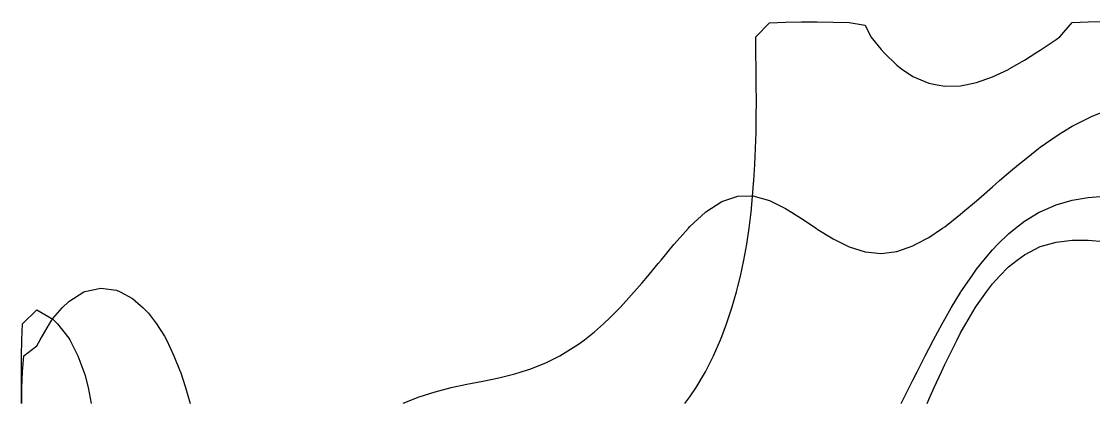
# Model space of a CAD drawing. Header units: metres. Extents: x 350990 to 353010, y 7454990 to 7457010.
# Drawn here: x 350990 to 351663, y 7456773 to 7457010 of the extents above; entities that cross this region are included whole.
import ezdxf

# ---------------------------------------------------------------- set-up
doc = ezdxf.new("R2010")
doc.units = ezdxf.units.M

msp = doc.modelspace()

# ---------------------------------------------------------------- linework, layer by layer
at = {"layer": 'PRO_RL500'}
for points in [[(351406.875, 7456770, 500), (351410, 7456774.16, 500), (351413.884, 7456780, 500), (351419.841, 7456790, 500), (351420, 7456790.299, 500), (351424.819, 7456800, 500), (351429.206, 7456810, 500), (351430, 7456812.059, 500), (351432.999, 7456820, 500), (351436.305, 7456830, 500), (351439.168, 7456840, 500), (351440, 7456843.399, 500), (351441.672, 7456850, 500), (351443.833, 7456860, 500), (351445.659, 7456870, 500), (351447.177, 7456880, 500), (351448.414, 7456890, 500), (351449.397, 7456900, 500), (351450, 7456907.991, 500), (351450.173, 7456910, 500), (351450.803, 7456920, 500), (351451.248, 7456930, 500), (351451.533, 7456940, 500), (351451.682, 7456950, 500), (351451.722, 7456960, 500), (351451.68, 7456970, 500), (351451.586, 7456980, 500), (351451.473, 7456990, 500), (351451.378, 7457000, 500), (351460, 7457008.865, 500), (351470, 7457009.335, 500), (351480, 7457009.452, 500), (351490, 7457009.458, 500), (351500, 7457009.368, 500), (351510, 7457009.075, 500), (351520, 7457007.463, 500), (351523.654, 7457000, 500), (351530, 7456992.151, 500), (351531.898, 7456990, 500), (351540, 7456982.204, 500), (351542.874, 7456980, 500), (351550, 7456975.273, 500), (351560, 7456971.022, 500), (351565.185, 7456970, 500), (351570, 7456969.151, 500), (351580, 7456969.365, 500), (351582.976, 7456970, 500), (351590, 7456971.381, 500), (351600, 7456974.911, 500), (351610, 7456979.665, 500), (351610.56, 7456980, 500), (351620, 7456985.363, 500), (351627.231, 7456990, 500), (351630, 7456991.701, 500), (351640, 7456998.398, 500), (351642.314, 7457000, 500), (351650, 7457009.037, 500), (351660, 7457009.563, 500), (351670, 7457009.714, 500)], [(350990.461, 7456770, 500), (350990.581, 7456780, 500), (350990.844, 7456790, 500), (350991.81, 7456800, 500), (351000, 7456806.18, 500), (351001.968, 7456810, 500), (351007.791, 7456820, 500), (351010, 7456823.378, 500), (351015.916, 7456830, 500), (351020, 7456834.117, 500), (351029.438, 7456840, 500), (351030, 7456840.319, 500), (351040, 7456842.428, 500), (351050, 7456841.061, 500), (351052.292, 7456840, 500), (351060, 7456835.887, 500), (351066.744, 7456830, 500), (351070, 7456826.676, 500), (351075.038, 7456820, 500), (351080, 7456812.238, 500), (351081.248, 7456810, 500), (351086.004, 7456800, 500), (351090, 7456790.042, 500), (351090.016, 7456790, 500), (351093.297, 7456780, 500), (351096.09, 7456770, 500)]]:
    msp.add_polyline3d(points, dxfattribs=at)
at = {"layer": 'PRO_RL600'}
for points in [[(351230, 7456770.291, 600), (351240, 7456774.285, 600), (351250, 7456777.443, 600), (351260, 7456779.988, 600), (351260.053, 7456780, 600), (351270, 7456782.107, 600), (351280, 7456784.102, 600), (351290, 7456786.229, 600), (351300, 7456788.744, 600), (351304.063, 7456790, 600), (351310, 7456791.868, 600), (351320, 7456795.847, 600), (351328.227, 7456800, 600), (351330, 7456800.926, 600), (351340, 7456807.228, 600), (351343.725, 7456810, 600), (351350, 7456814.901, 600), (351355.756, 7456820, 600), (351360, 7456823.972, 600), (351365.952, 7456830, 600), (351370, 7456834.35, 600), (351375.09, 7456840, 600), (351380, 7456845.792, 600), (351383.624, 7456850, 600), (351390, 7456857.857, 600), (351391.864, 7456860, 600), (351400, 7456869.877, 600), (351400.116, 7456870, 600), (351409.152, 7456880, 600), (351410, 7456880.982, 600), (351419.752, 7456890, 600), (351420, 7456890.236, 600), (351430, 7456896.796, 600), (351439.488, 7456900, 600), (351440, 7456900.173, 600), (351450, 7456900.274, 600), (351450.972, 7456900, 600), (351460, 7456897.461, 600), (351470, 7456892.461, 600), (351473.862, 7456890, 600), (351480, 7456886.136, 600), (351489.191, 7456880, 600), (351490, 7456879.467, 600), (351500, 7456873.248, 600), (351506.563, 7456870, 600), (351510, 7456868.324, 600), (351520, 7456865.177, 600), (351530, 7456864.198, 600), (351540, 7456865.465, 600), (351550, 7456868.906, 600), (351551.944, 7456870, 600), (351560, 7456874.152, 600), (351568.501, 7456880, 600), (351570, 7456880.95, 600), (351580, 7456888.774, 600), (351581.36, 7456890, 600), (351590, 7456897.235, 600), (351593.02, 7456900, 600), (351600, 7456905.974, 600), (351604.488, 7456910, 600), (351610, 7456914.655, 600), (351616.282, 7456920, 600), (351620, 7456923.001, 600), (351628.947, 7456930, 600), (351630, 7456930.788, 600), (351640, 7456937.795, 600), (351643.521, 7456940, 600), (351650, 7456943.923, 600), (351660, 7456949.08, 600), (351662.208, 7456950, 600), (351670, 7456953.178, 600)], [(350990.242, 7456770, 600), (350990.264, 7456780, 600), (350990.301, 7456790, 600), (350990.37, 7456800, 600), (350990.516, 7456810, 600), (350990.974, 7456820, 600), (351000, 7456828.762, 600), (351010, 7456822.969, 600), (351012.854, 7456820, 600), (351020, 7456811.113, 600), (351020.662, 7456810, 600), (351025.586, 7456800, 600), (351029.498, 7456790, 600), (351030, 7456788.302, 600), (351032.13, 7456780, 600), (351033.933, 7456770, 600)]]:
    msp.add_polyline3d(points, dxfattribs=at)
at = {"layer": 'PRO_RL700'}
msp.add_polyline3d([(351542.56, 7456770, 700), (351547.612, 7456780, 700), (351550, 7456784.582, 700), (351552.638, 7456790, 700), (351557.701, 7456800, 700), (351560, 7456804.342, 700), (351562.902, 7456810, 700), (351568.31, 7456820, 700), (351570, 7456822.962, 700), (351574.035, 7456830, 700), (351580, 7456839.735, 700), (351580.169, 7456840, 700), (351586.935, 7456850, 700), (351590, 7456854.227, 700), (351594.548, 7456860, 700), (351600, 7456866.454, 700), (351603.396, 7456870, 700), (351610, 7456876.44, 700), (351614.352, 7456880, 700), (351620, 7456884.329, 700), (351629.389, 7456890, 700), (351630, 7456890.347, 700), (351640, 7456894.639, 700), (351650, 7456897.545, 700), (351660, 7456899.309, 700), (351667.7, 7456900, 700)], dxfattribs=at)
at = {"layer": 'PRO_RL800'}
msp.add_polyline3d([(351558.904, 7456770, 800), (351560, 7456772.557, 800), (351563.452, 7456780, 800), (351568.007, 7456790, 800), (351570, 7456794.415, 800), (351572.82, 7456800, 800), (351577.844, 7456810, 800), (351580, 7456814.29, 800), (351583.331, 7456820, 800), (351589.195, 7456830, 800), (351590, 7456831.356, 800), (351596.216, 7456840, 800), (351600, 7456845.176, 800), (351604.494, 7456850, 800), (351610, 7456855.778, 800), (351615.472, 7456860, 800), (351620, 7456863.402, 800), (351630, 7456868.442, 800), (351635.331, 7456870, 800), (351640, 7456871.326, 800), (351650, 7456872.514, 800), (351660, 7456872.495, 800), (351670, 7456871.72, 800)], dxfattribs=at)

doc.saveas('drawing.dxf')
